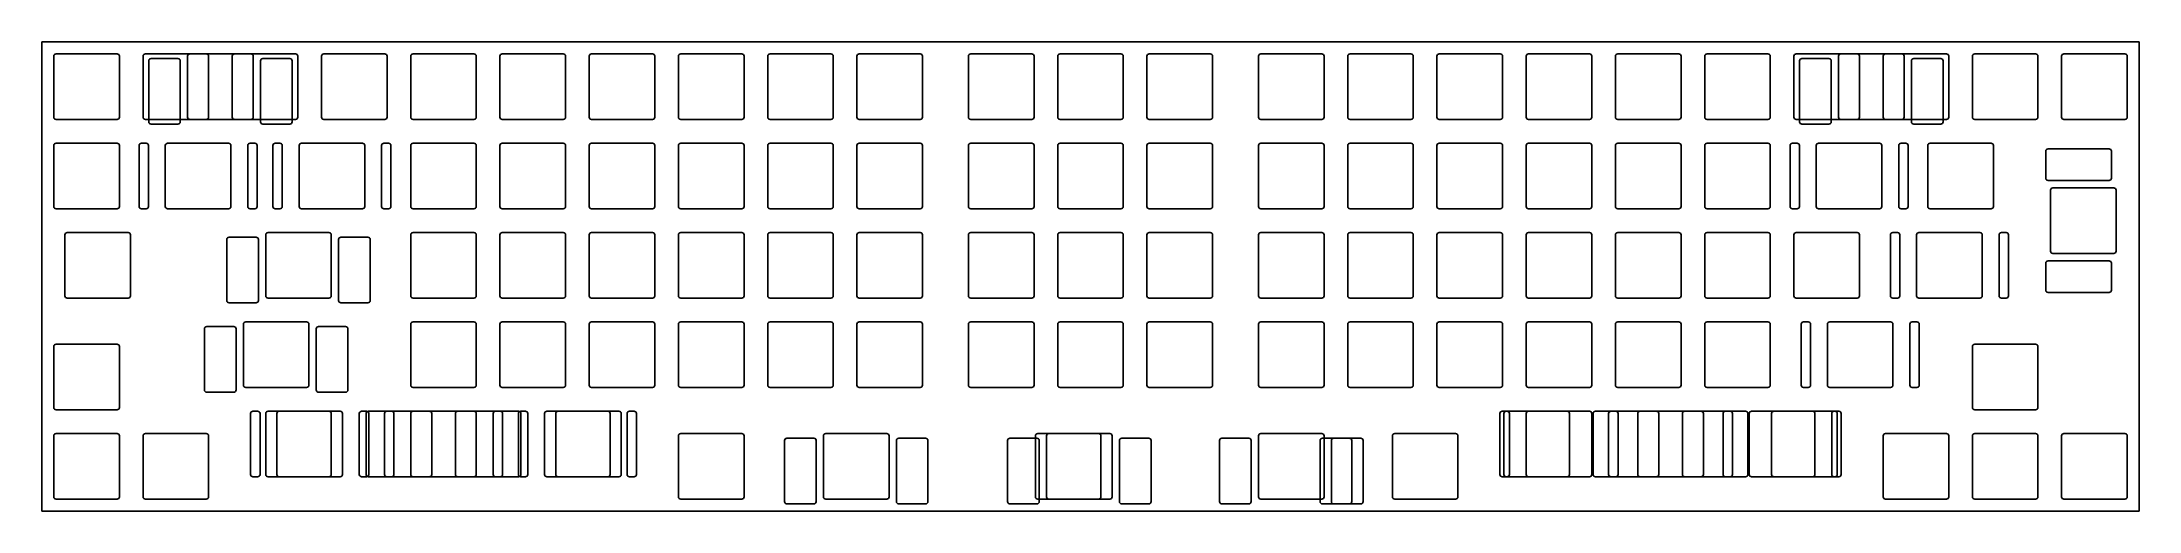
# Model space of a CAD drawing. Header units: millimetres. Extents: x 0 to 448, y -100 to 0.
import ezdxf

# ---------------------------------------------------------------- set-up
doc = ezdxf.new("R2010")
doc.units = ezdxf.units.MM

msp = doc.modelspace()

# ---------------------------------------------------------------- linework, layer by layer
for p, q in [((0, 0), (447.675, 0)), ((0, 0), (0, -100.0125)), ((447.675, 0), (447.675, -100.0125)), ((2.525, -3.025), (2.525, -16.025)), ((3.025, -2.525), (16.025, -2.525)), ((16.525, -3.025), (16.525, -16.025)), ((21.575, -3.025), (21.575, -16.025)), ((22.075, -2.525), (35.075, -2.525)), ((22.787, -4.025), (22.787, -17.025)), ((23.287, -3.525), (29.037, -3.525)), ((29.537, -4.025), (29.537, -17.025)), ((31.1, -3.025), (31.1, -16.025)), ((31.6, -2.525), (44.6, -2.525)), ((35.575, -3.025), (35.575, -16.025)), ((40.625, -3.025), (40.625, -16.025)), ((41.125, -2.525), (54.125, -2.525)), ((45.1, -3.025), (45.1, -16.025)), ((46.663, -4.025), (46.663, -17.025)), ((47.163, -3.525), (52.913, -3.525)), ((53.413, -4.025), (53.413, -17.025)), ((54.625, -3.025), (54.625, -16.025)), ((59.675, -3.025), (59.675, -16.025)), ((60.175, -2.525), (73.175, -2.525)), ((73.675, -3.025), (73.675, -16.025)), ((78.725, -3.025), (78.725, -16.025)), ((79.225, -2.525), (92.225, -2.525)), ((92.725, -3.025), (92.725, -16.025)), ((97.775, -3.025), (97.775, -16.025)), ((98.275, -2.525), (111.275, -2.525)), ((111.775, -3.025), (111.775, -16.025)), ((116.825, -3.025), (116.825, -16.025)), ((117.325, -2.525), (130.325, -2.525)), ((130.825, -3.025), (130.825, -16.025)), ((135.875, -3.025), (135.875, -16.025)), ((136.375, -2.525), (149.375, -2.525)), ((149.875, -3.025), (149.875, -16.025)), ((154.925, -3.025), (154.925, -16.025)), ((155.425, -2.525), (168.425, -2.525)), ((168.925, -3.025), (168.925, -16.025)), ((173.975, -3.025), (173.975, -16.025)), ((174.475, -2.525), (187.475, -2.525)), ((187.975, -3.025), (187.975, -16.025)), ((197.7875, -3.025), (197.7875, -16.025)), ((198.2875, -2.525), (211.2875, -2.525)), ((211.7875, -3.025), (211.7875, -16.025)), ((216.8375, -3.025), (216.8375, -16.025)), ((217.3375, -2.525), (230.3375, -2.525)), ((230.8375, -3.025), (230.8375, -16.025)), ((235.8875, -3.025), (235.8875, -16.025)), ((236.3875, -2.525), (249.3875, -2.525)), ((249.8875, -3.025), (249.8875, -16.025)), ((259.7, -3.025), (259.7, -16.025)), ((260.2, -2.525), (273.2, -2.525)), ((273.7, -3.025), (273.7, -16.025)), ((278.75, -3.025), (278.75, -16.025)), ((279.25, -2.525), (292.25, -2.525)), ((292.75, -3.025), (292.75, -16.025)), ((297.8, -3.025), (297.8, -16.025)), ((298.3, -2.525), (311.3, -2.525)), ((311.8, -3.025), (311.8, -16.025)), ((316.85, -3.025), (316.85, -16.025)), ((317.35, -2.525), (330.35, -2.525)), ((330.85, -3.025), (330.85, -16.025)), ((335.9, -3.025), (335.9, -16.025)), ((336.4, -2.525), (349.4, -2.525)), ((349.9, -3.025), (349.9, -16.025)), ((354.95, -3.025), (354.95, -16.025)), ((355.45, -2.525), (368.45, -2.525)), ((368.95, -3.025), (368.95, -16.025)), ((374, -3.025), (374, -16.025)), ((374.5, -2.525), (387.5, -2.525)), ((375.212, -4.025), (375.212, -17.025)), ((375.712, -3.525), (381.462, -3.525)), ((381.962, -4.025), (381.962, -17.025)), ((383.525, -3.025), (383.525, -16.025)), ((384.025, -2.525), (397.025, -2.525)), ((388, -3.025), (388, -16.025)), ((393.05, -3.025), (393.05, -16.025)), ((393.55, -2.525), (406.55, -2.525)), ((397.525, -3.025), (397.525, -16.025)), ((399.088, -4.025), (399.088, -17.025)), ((399.588, -3.525), (405.338, -3.525)), ((405.838, -4.025), (405.838, -17.025)), ((407.05, -3.025), (407.05, -16.025)), ((412.1, -3.025), (412.1, -16.025)), ((412.6, -2.525), (425.6, -2.525)), ((426.1, -3.025), (426.1, -16.025)), ((431.15, -3.025), (431.15, -16.025)), ((431.65, -2.525), (444.65, -2.525)), ((445.15, -3.025), (445.15, -16.025)), ((3.025, -16.525), (16.025, -16.525)), ((22.075, -16.525), (35.075, -16.525)), ((23.287, -17.525), (29.037, -17.525)), ((31.6, -16.525), (44.6, -16.525)), ((41.125, -16.525), (54.125, -16.525)), ((47.163, -17.525), (52.913, -17.525)), ((60.175, -16.525), (73.175, -16.525)), ((79.225, -16.525), (92.225, -16.525)), ((98.275, -16.525), (111.275, -16.525)), ((117.325, -16.525), (130.325, -16.525)), ((136.375, -16.525), (149.375, -16.525)), ((155.425, -16.525), (168.425, -16.525)), ((174.475, -16.525), (187.475, -16.525)), ((198.2875, -16.525), (211.2875, -16.525)), ((217.3375, -16.525), (230.3375, -16.525)), ((236.3875, -16.525), (249.3875, -16.525)), ((260.2, -16.525), (273.2, -16.525)), ((279.25, -16.525), (292.25, -16.525)), ((298.3, -16.525), (311.3, -16.525)), ((317.35, -16.525), (330.35, -16.525)), ((336.4, -16.525), (349.4, -16.525)), ((355.45, -16.525), (368.45, -16.525)), ((374.5, -16.525), (387.5, -16.525)), ((375.712, -17.525), (381.462, -17.525)), ((384.025, -16.525), (397.025, -16.525)), ((393.55, -16.525), (406.55, -16.525)), ((399.588, -17.525), (405.338, -17.525)), ((412.6, -16.525), (425.6, -16.525)), ((431.65, -16.525), (444.65, -16.525)), ((2.525, -22.075), (2.525, -35.075)), ((3.025, -21.575), (16.025, -21.575)), ((16.525, -22.075), (16.525, -35.075)), ((20.7375, -22.075), (20.7375, -35.075)), ((21.2375, -21.575), (22.2375, -21.575)), ((22.7375, -22.075), (22.7375, -35.075)), ((26.3375, -22.075), (26.3375, -35.075)), ((26.8375, -21.575), (39.8375, -21.575)), ((40.3375, -22.075), (40.3375, -35.075)), ((43.9375, -22.075), (43.9375, -35.075)), ((44.4375, -21.575), (45.4375, -21.575)), ((45.9375, -22.075), (45.9375, -35.075)), ((49.3125, -22.075), (49.3125, -35.075)), ((49.8125, -21.575), (50.8125, -21.575)), ((51.3125, -22.075), (51.3125, -35.075)), ((54.9125, -22.075), (54.9125, -35.075)), ((55.4125, -21.575), (68.4125, -21.575)), ((68.9125, -22.075), (68.9125, -35.075)), ((72.5125, -22.075), (72.5125, -35.075)), ((73.0125, -21.575), (74.0125, -21.575)), ((74.5125, -22.075), (74.5125, -35.075)), ((78.725, -22.075), (78.725, -35.075)), ((79.225, -21.575), (92.225, -21.575)), ((92.725, -22.075), (92.725, -35.075)), ((97.775, -22.075), (97.775, -35.075)), ((98.275, -21.575), (111.275, -21.575)), ((111.775, -22.075), (111.775, -35.075)), ((116.825, -22.075), (116.825, -35.075)), ((117.325, -21.575), (130.325, -21.575)), ((130.825, -22.075), (130.825, -35.075)), ((135.875, -22.075), (135.875, -35.075)), ((136.375, -21.575), (149.375, -21.575)), ((149.875, -22.075), (149.875, -35.075)), ((154.925, -22.075), (154.925, -35.075)), ((155.425, -21.575), (168.425, -21.575)), ((168.925, -22.075), (168.925, -35.075)), ((173.975, -22.075), (173.975, -35.075)), ((174.475, -21.575), (187.475, -21.575)), ((187.975, -22.075), (187.975, -35.075)), ((197.7875, -22.075), (197.7875, -35.075)), ((198.2875, -21.575), (211.2875, -21.575)), ((211.7875, -22.075), (211.7875, -35.075)), ((216.8375, -22.075), (216.8375, -35.075)), ((217.3375, -21.575), (230.3375, -21.575)), ((230.8375, -22.075), (230.8375, -35.075)), ((235.8875, -22.075), (235.8875, -35.075)), ((236.3875, -21.575), (249.3875, -21.575)), ((249.8875, -22.075), (249.8875, -35.075)), ((259.7, -22.075), (259.7, -35.075)), ((260.2, -21.575), (273.2, -21.575)), ((273.7, -22.075), (273.7, -35.075)), ((278.75, -22.075), (278.75, -35.075)), ((279.25, -21.575), (292.25, -21.575)), ((292.75, -22.075), (292.75, -35.075)), ((297.8, -22.075), (297.8, -35.075)), ((298.3, -21.575), (311.3, -21.575)), ((311.8, -22.075), (311.8, -35.075)), ((316.85, -22.075), (316.85, -35.075)), ((317.35, -21.575), (330.35, -21.575)), ((330.85, -22.075), (330.85, -35.075)), ((335.9, -22.075), (335.9, -35.075)), ((336.4, -21.575), (349.4, -21.575)), ((349.9, -22.075), (349.9, -35.075)), ((354.95, -22.075), (354.95, -35.075)), ((355.45, -21.575), (368.45, -21.575)), ((368.95, -22.075), (368.95, -35.075)), ((373.1625, -22.075), (373.1625, -35.075)), ((373.6625, -21.575), (374.6625, -21.575)), ((375.1625, -22.075), (375.1625, -35.075)), ((378.7625, -22.075), (378.7625, -35.075)), ((379.2625, -21.575), (392.2625, -21.575)), ((392.7625, -22.075), (392.7625, -35.075)), ((396.3625, -22.075), (396.3625, -35.075)), ((396.8625, -21.575), (397.8625, -21.575)), ((398.3625, -22.075), (398.3625, -35.075)), ((402.575, -22.075), (402.575, -35.075)), ((403.075, -21.575), (416.075, -21.575)), ((416.575, -22.075), (416.575, -35.075)), ((427.76875, -23.287), (427.76875, -29.037)), ((441.26875, -22.787), (428.26875, -22.787)), ((441.76875, -23.287), (441.76875, -29.037)), ((441.26875, -29.537), (428.26875, -29.537)), ((442.26875, -31.1), (429.26875, -31.1)), ((3.025, -35.575), (16.025, -35.575)), ((21.2375, -35.575), (22.2375, -35.575)), ((26.8375, -35.575), (39.8375, -35.575)), ((44.4375, -35.575), (45.4375, -35.575)), ((49.8125, -35.575), (50.8125, -35.575)), ((55.4125, -35.575), (68.4125, -35.575)), ((73.0125, -35.575), (74.0125, -35.575)), ((79.225, -35.575), (92.225, -35.575)), ((98.275, -35.575), (111.275, -35.575)), ((117.325, -35.575), (130.325, -35.575)), ((136.375, -35.575), (149.375, -35.575)), ((155.425, -35.575), (168.425, -35.575)), ((174.475, -35.575), (187.475, -35.575)), ((198.2875, -35.575), (211.2875, -35.575)), ((217.3375, -35.575), (230.3375, -35.575)), ((236.3875, -35.575), (249.3875, -35.575)), ((260.2, -35.575), (273.2, -35.575)), ((279.25, -35.575), (292.25, -35.575)), ((298.3, -35.575), (311.3, -35.575)), ((317.35, -35.575), (330.35, -35.575)), ((336.4, -35.575), (349.4, -35.575)), ((355.45, -35.575), (368.45, -35.575)), ((373.6625, -35.575), (374.6625, -35.575)), ((379.2625, -35.575), (392.2625, -35.575)), ((396.8625, -35.575), (397.8625, -35.575)), ((403.075, -35.575), (416.075, -35.575)), ((428.76875, -31.6), (428.76875, -44.6)), ((442.76875, -31.6), (442.76875, -44.6)), ((4.90625, -41.125), (4.90625, -54.125)), ((5.40625, -40.625), (18.40625, -40.625)), ((18.90625, -41.125), (18.90625, -54.125)), ((39.45575, -42.125), (39.45575, -55.125)), ((39.95575, -41.625), (45.70575, -41.625)), ((46.20575, -42.125), (46.20575, -55.125)), ((47.76875, -41.125), (47.76875, -54.125)), ((48.26875, -40.625), (61.26875, -40.625)), ((61.76875, -41.125), (61.76875, -54.125)), ((63.33175, -42.125), (63.33175, -55.125)), ((63.83175, -41.625), (69.58175, -41.625)), ((70.08175, -42.125), (70.08175, -55.125)), ((78.725, -41.125), (78.725, -54.125)), ((79.225, -40.625), (92.225, -40.625)), ((92.725, -41.125), (92.725, -54.125)), ((97.775, -41.125), (97.775, -54.125)), ((98.275, -40.625), (111.275, -40.625)), ((111.775, -41.125), (111.775, -54.125)), ((116.825, -41.125), (116.825, -54.125)), ((117.325, -40.625), (130.325, -40.625)), ((130.825, -41.125), (130.825, -54.125)), ((135.875, -41.125), (135.875, -54.125)), ((136.375, -40.625), (149.375, -40.625)), ((149.875, -41.125), (149.875, -54.125)), ((154.925, -41.125), (154.925, -54.125)), ((155.425, -40.625), (168.425, -40.625)), ((168.925, -41.125), (168.925, -54.125)), ((173.975, -41.125), (173.975, -54.125)), ((174.475, -40.625), (187.475, -40.625)), ((187.975, -41.125), (187.975, -54.125)), ((197.7875, -41.125), (197.7875, -54.125)), ((198.2875, -40.625), (211.2875, -40.625)), ((211.7875, -41.125), (211.7875, -54.125)), ((216.8375, -41.125), (216.8375, -54.125)), ((217.3375, -40.625), (230.3375, -40.625)), ((230.8375, -41.125), (230.8375, -54.125)), ((235.8875, -41.125), (235.8875, -54.125)), ((236.3875, -40.625), (249.3875, -40.625)), ((249.8875, -41.125), (249.8875, -54.125)), ((259.7, -41.125), (259.7, -54.125)), ((260.2, -40.625), (273.2, -40.625)), ((273.7, -41.125), (273.7, -54.125)), ((278.75, -41.125), (278.75, -54.125)), ((279.25, -40.625), (292.25, -40.625)), ((292.75, -41.125), (292.75, -54.125)), ((297.8, -41.125), (297.8, -54.125)), ((298.3, -40.625), (311.3, -40.625)), ((311.8, -41.125), (311.8, -54.125)), ((316.85, -41.125), (316.85, -54.125)), ((317.35, -40.625), (330.35, -40.625)), ((330.85, -41.125), (330.85, -54.125)), ((335.9, -41.125), (335.9, -54.125)), ((336.4, -40.625), (349.4, -40.625)), ((349.9, -41.125), (349.9, -54.125)), ((354.95, -41.125), (354.95, -54.125)), ((355.45, -40.625), (368.45, -40.625)), ((368.95, -41.125), (368.95, -54.125)), ((374, -41.125), (374, -54.125)), ((374.5, -40.625), (387.5, -40.625)), ((388, -41.125), (388, -54.125)), ((394.59375, -41.125), (394.59375, -54.125)), ((395.09375, -40.625), (396.09375, -40.625)), ((396.59375, -41.125), (396.59375, -54.125)), ((400.19375, -41.125), (400.19375, -54.125)), ((400.69375, -40.625), (413.69375, -40.625)), ((414.19375, -41.125), (414.19375, -54.125)), ((417.79375, -41.125), (417.79375, -54.125)), ((418.29375, -40.625), (419.29375, -40.625)), ((419.79375, -41.125), (419.79375, -54.125)), ((427.76875, -47.163), (427.76875, -52.913)), ((441.26875, -46.663), (428.26875, -46.663)), ((442.26875, -45.1), (429.26875, -45.1)), ((441.76875, -47.163), (441.76875, -52.913)), ((441.26875, -53.413), (428.26875, -53.413)), ((5.40625, -54.625), (18.40625, -54.625)), ((39.95575, -55.625), (45.70575, -55.625)), ((48.26875, -54.625), (61.26875, -54.625)), ((63.83175, -55.625), (69.58175, -55.625)), ((79.225, -54.625), (92.225, -54.625)), ((98.275, -54.625), (111.275, -54.625)), ((117.325, -54.625), (130.325, -54.625)), ((136.375, -54.625), (149.375, -54.625)), ((155.425, -54.625), (168.425, -54.625)), ((174.475, -54.625), (187.475, -54.625)), ((198.2875, -54.625), (211.2875, -54.625)), ((217.3375, -54.625), (230.3375, -54.625)), ((236.3875, -54.625), (249.3875, -54.625)), ((260.2, -54.625), (273.2, -54.625)), ((279.25, -54.625), (292.25, -54.625)), ((298.3, -54.625), (311.3, -54.625)), ((317.35, -54.625), (330.35, -54.625)), ((336.4, -54.625), (349.4, -54.625)), ((355.45, -54.625), (368.45, -54.625)), ((374.5, -54.625), (387.5, -54.625)), ((395.09375, -54.625), (396.09375, -54.625)), ((400.69375, -54.625), (413.69375, -54.625)), ((418.29375, -54.625), (419.29375, -54.625)), ((34.69325, -61.175), (34.69325, -74.175)), ((35.19325, -60.675), (40.94325, -60.675)), ((41.44325, -61.175), (41.44325, -74.175)), ((43.00625, -60.175), (43.00625, -73.175)), ((43.50625, -59.675), (56.50625, -59.675)), ((57.00625, -60.175), (57.00625, -73.175)), ((58.56925, -61.175), (58.56925, -74.175)), ((59.06925, -60.675), (64.81925, -60.675)), ((65.31925, -61.175), (65.31925, -74.175)), ((78.725, -60.175), (78.725, -73.175)), ((79.225, -59.675), (92.225, -59.675)), ((92.725, -60.175), (92.725, -73.175)), ((97.775, -60.175), (97.775, -73.175)), ((98.275, -59.675), (111.275, -59.675)), ((111.775, -60.175), (111.775, -73.175)), ((116.825, -60.175), (116.825, -73.175)), ((117.325, -59.675), (130.325, -59.675)), ((130.825, -60.175), (130.825, -73.175)), ((135.875, -60.175), (135.875, -73.175)), ((136.375, -59.675), (149.375, -59.675)), ((149.875, -60.175), (149.875, -73.175)), ((154.925, -60.175), (154.925, -73.175)), ((155.425, -59.675), (168.425, -59.675)), ((168.925, -60.175), (168.925, -73.175)), ((173.975, -60.175), (173.975, -73.175)), ((174.475, -59.675), (187.475, -59.675)), ((187.975, -60.175), (187.975, -73.175)), ((197.7875, -60.175), (197.7875, -73.175)), ((198.2875, -59.675), (211.2875, -59.675)), ((211.7875, -60.175), (211.7875, -73.175)), ((216.8375, -60.175), (216.8375, -73.175)), ((217.3375, -59.675), (230.3375, -59.675)), ((230.8375, -60.175), (230.8375, -73.175)), ((235.8875, -60.175), (235.8875, -73.175)), ((236.3875, -59.675), (249.3875, -59.675)), ((249.8875, -60.175), (249.8875, -73.175)), ((259.7, -60.175), (259.7, -73.175)), ((260.2, -59.675), (273.2, -59.675)), ((273.7, -60.175), (273.7, -73.175)), ((278.75, -60.175), (278.75, -73.175)), ((279.25, -59.675), (292.25, -59.675)), ((292.75, -60.175), (292.75, -73.175)), ((297.8, -60.175), (297.8, -73.175)), ((298.3, -59.675), (311.3, -59.675)), ((311.8, -60.175), (311.8, -73.175)), ((316.85, -60.175), (316.85, -73.175)), ((317.35, -59.675), (330.35, -59.675)), ((330.85, -60.175), (330.85, -73.175)), ((335.9, -60.175), (335.9, -73.175)), ((336.4, -59.675), (349.4, -59.675)), ((349.9, -60.175), (349.9, -73.175)), ((354.95, -60.175), (354.95, -73.175)), ((355.45, -59.675), (368.45, -59.675)), ((368.95, -60.175), (368.95, -73.175)), ((375.54375, -60.175), (375.54375, -73.175)), ((376.04375, -59.675), (377.04375, -59.675)), ((377.54375, -60.175), (377.54375, -73.175)), ((381.14375, -60.175), (381.14375, -73.175)), ((381.64375, -59.675), (394.64375, -59.675)), ((395.14375, -60.175), (395.14375, -73.175)), ((398.74375, -60.175), (398.74375, -73.175)), ((399.24375, -59.675), (400.24375, -59.675)), ((400.74375, -60.175), (400.74375, -73.175)), ((2.525, -64.9375), (2.525, -77.9375)), ((3.025, -64.4375), (16.025, -64.4375)), ((16.525, -64.9375), (16.525, -77.9375)), ((412.1, -64.9375), (412.1, -77.9375)), ((412.6, -64.4375), (425.6, -64.4375)), ((426.1, -64.9375), (426.1, -77.9375)), ((35.19325, -74.675), (40.94325, -74.675)), ((43.50625, -73.675), (56.50625, -73.675)), ((59.06925, -74.675), (64.81925, -74.675)), ((79.225, -73.675), (92.225, -73.675)), ((98.275, -73.675), (111.275, -73.675)), ((117.325, -73.675), (130.325, -73.675)), ((136.375, -73.675), (149.375, -73.675)), ((155.425, -73.675), (168.425, -73.675)), ((174.475, -73.675), (187.475, -73.675)), ((198.2875, -73.675), (211.2875, -73.675)), ((217.3375, -73.675), (230.3375, -73.675)), ((236.3875, -73.675), (249.3875, -73.675)), ((260.2, -73.675), (273.2, -73.675)), ((279.25, -73.675), (292.25, -73.675)), ((298.3, -73.675), (311.3, -73.675)), ((317.35, -73.675), (330.35, -73.675)), ((336.4, -73.675), (349.4, -73.675)), ((355.45, -73.675), (368.45, -73.675)), ((376.04375, -73.675), (377.04375, -73.675)), ((381.64375, -73.675), (394.64375, -73.675)), ((399.24375, -73.675), (400.24375, -73.675)), ((3.025, -78.4375), (16.025, -78.4375)), ((44.55, -79.225), (44.55, -92.225)), ((45.05, -78.725), (46.05, -78.725)), ((46.55, -79.225), (46.55, -92.225)), ((47.76875, -79.225), (47.76875, -92.225)), ((48.26875, -78.725), (61.26875, -78.725)), ((50.15, -79.225), (50.15, -92.225)), ((50.65, -78.725), (63.65, -78.725)), ((61.76875, -79.225), (61.76875, -92.225)), ((64.15, -79.225), (64.15, -92.225)), ((67.75, -79.225), (67.75, -92.225)), ((68.25, -78.725), (69.25, -78.725)), ((69.2, -79.225), (69.2, -92.225)), ((69.7, -78.725), (82.7, -78.725)), ((69.75, -79.225), (69.75, -92.225)), ((73.125, -79.225), (73.125, -92.225)), ((73.625, -78.725), (74.625, -78.725)), ((75.125, -79.225), (75.125, -92.225)), ((78.725, -79.225), (78.725, -92.225)), ((79.225, -78.725), (92.225, -78.725)), ((83.2, -79.225), (83.2, -92.225)), ((88.25, -79.225), (88.25, -92.225)), ((88.75, -78.725), (101.75, -78.725)), ((92.725, -79.225), (92.725, -92.225)), ((96.325, -79.225), (96.325, -92.225)), ((96.825, -78.725), (97.825, -78.725)), ((98.325, -79.225), (98.325, -92.225)), ((101.7, -79.225), (101.7, -92.225)), ((102.2, -78.725), (103.2, -78.725)), ((102.25, -79.225), (102.25, -92.225)), ((103.7, -79.225), (103.7, -92.225)), ((107.3, -79.225), (107.3, -92.225)), ((107.8, -78.725), (120.8, -78.725)), ((109.68125, -79.225), (109.68125, -92.225)), ((110.18125, -78.725), (123.18125, -78.725)), ((121.3, -79.225), (121.3, -92.225)), ((123.68125, -79.225), (123.68125, -92.225)), ((124.9, -79.225), (124.9, -92.225)), ((125.4, -78.725), (126.4, -78.725)), ((126.9, -79.225), (126.9, -92.225)), ((311.25, -79.225), (311.25, -92.225)), ((311.75, -78.725), (312.75, -78.725)), ((312.0875, -79.225), (312.0875, -92.225)), ((312.5875, -78.725), (325.5875, -78.725)), ((313.25, -79.225), (313.25, -92.225)), ((316.85, -79.225), (316.85, -92.225)), ((317.35, -78.725), (330.35, -78.725)), ((326.0875, -79.225), (326.0875, -92.225)), ((330.85, -79.225), (330.85, -92.225)), ((331.1375, -79.225), (331.1375, -92.225)), ((331.6375, -78.725), (344.6375, -78.725)), ((334.45, -79.225), (334.45, -92.225)), ((334.95, -78.725), (335.95, -78.725)), ((336.45, -79.225), (336.45, -92.225)), ((340.6625, -79.225), (340.6625, -92.225)), ((341.1625, -78.725), (354.1625, -78.725)), ((345.1375, -79.225), (345.1375, -92.225)), ((350.1875, -79.225), (350.1875, -92.225)), ((350.6875, -78.725), (363.6875, -78.725)), ((354.6625, -79.225), (354.6625, -92.225)), ((358.875, -79.225), (358.875, -92.225)), ((359.375, -78.725), (360.375, -78.725)), ((360.875, -79.225), (360.875, -92.225)), ((364.1875, -79.225), (364.1875, -92.225)), ((364.475, -79.225), (364.475, -92.225)), ((364.975, -78.725), (377.975, -78.725)), ((369.2375, -79.225), (369.2375, -92.225)), ((369.7375, -78.725), (382.7375, -78.725)), ((378.475, -79.225), (378.475, -92.225)), ((382.075, -79.225), (382.075, -92.225)), ((382.575, -78.725), (383.575, -78.725)), ((383.2375, -79.225), (383.2375, -92.225)), ((384.075, -79.225), (384.075, -92.225)), ((412.6, -78.4375), (425.6, -78.4375)), ((2.525, -83.9875), (2.525, -96.9875)), ((3.025, -83.4875), (16.025, -83.4875)), ((16.525, -83.9875), (16.525, -96.9875)), ((21.575, -83.9875), (21.575, -96.9875)), ((22.075, -83.4875), (35.075, -83.4875)), ((35.575, -83.9875), (35.575, -96.9875)), ((135.875, -83.9875), (135.875, -96.9875)), ((136.375, -83.4875), (149.375, -83.4875)), ((149.875, -83.9875), (149.875, -96.9875)), ((158.51825, -84.9875), (158.51825, -97.9875)), ((158.55, -84.9875), (158.55, -97.9875)), ((159.01825, -84.4875), (164.76825, -84.4875)), ((159.05, -84.4875), (164.8, -84.4875)), ((165.26825, -84.9875), (165.26825, -97.9875)), ((165.3, -84.9875), (165.3, -97.9875)), ((166.83125, -83.9875), (166.83125, -96.9875)), ((167.33125, -83.4875), (180.33125, -83.4875)), ((180.83125, -83.9875), (180.83125, -96.9875)), ((182.39425, -84.9875), (182.39425, -97.9875)), ((182.89425, -84.4875), (188.64425, -84.4875)), ((189.14425, -84.9875), (189.14425, -97.9875)), ((206.14325, -84.9875), (206.14325, -97.9875)), ((206.64325, -84.4875), (212.39325, -84.4875)), ((212.075, -83.9875), (212.075, -96.9875)), ((212.575, -83.4875), (225.575, -83.4875)), ((212.89325, -84.9875), (212.89325, -97.9875)), ((214.45625, -83.9875), (214.45625, -96.9875)), ((214.95625, -83.4875), (227.95625, -83.4875)), ((226.075, -83.9875), (226.075, -96.9875)), ((228.45625, -83.9875), (228.45625, -96.9875)), ((230.01925, -84.9875), (230.01925, -97.9875)), ((230.51925, -84.4875), (236.26925, -84.4875)), ((236.76925, -84.9875), (236.76925, -97.9875)), ((251.387, -84.9875), (251.387, -97.9875)), ((251.887, -84.4875), (257.637, -84.4875)), ((258.137, -84.9875), (258.137, -97.9875)), ((259.7, -83.9875), (259.7, -96.9875)), ((260.2, -83.4875), (273.2, -83.4875)), ((272.85, -84.9875), (272.85, -97.9875)), ((273.35, -84.4875), (279.1, -84.4875)), ((273.7, -83.9875), (273.7, -96.9875)), ((275.263, -84.9875), (275.263, -97.9875)), ((275.763, -84.4875), (281.513, -84.4875)), ((279.6, -84.9875), (279.6, -97.9875)), ((282.013, -84.9875), (282.013, -97.9875)), ((288.275, -83.9875), (288.275, -96.9875)), ((288.775, -83.4875), (301.775, -83.4875)), ((302.275, -83.9875), (302.275, -96.9875)), ((393.05, -83.9875), (393.05, -96.9875)), ((393.55, -83.4875), (406.55, -83.4875)), ((407.05, -83.9875), (407.05, -96.9875)), ((412.1, -83.9875), (412.1, -96.9875)), ((412.6, -83.4875), (425.6, -83.4875)), ((426.1, -83.9875), (426.1, -96.9875)), ((431.15, -83.9875), (431.15, -96.9875)), ((431.65, -83.4875), (444.65, -83.4875)), ((445.15, -83.9875), (445.15, -96.9875)), ((45.05, -92.725), (46.05, -92.725)), ((48.26875, -92.725), (61.26875, -92.725)), ((50.65, -92.725), (63.65, -92.725)), ((68.25, -92.725), (69.25, -92.725)), ((69.7, -92.725), (82.7, -92.725)), ((73.625, -92.725), (74.625, -92.725)), ((79.225, -92.725), (92.225, -92.725)), ((88.75, -92.725), (101.75, -92.725)), ((96.825, -92.725), (97.825, -92.725)), ((102.2, -92.725), (103.2, -92.725)), ((107.8, -92.725), (120.8, -92.725)), ((110.18125, -92.725), (123.18125, -92.725)), ((125.4, -92.725), (126.4, -92.725)), ((311.75, -92.725), (312.75, -92.725)), ((312.5875, -92.725), (325.5875, -92.725)), ((317.35, -92.725), (330.35, -92.725)), ((331.6375, -92.725), (344.6375, -92.725)), ((334.95, -92.725), (335.95, -92.725)), ((341.1625, -92.725), (354.1625, -92.725)), ((350.6875, -92.725), (363.6875, -92.725)), ((359.375, -92.725), (360.375, -92.725)), ((364.975, -92.725), (377.975, -92.725)), ((369.7375, -92.725), (382.7375, -92.725)), ((382.575, -92.725), (383.575, -92.725)), ((3.025, -97.4875), (16.025, -97.4875)), ((22.075, -97.4875), (35.075, -97.4875)), ((136.375, -97.4875), (149.375, -97.4875)), ((159.01825, -98.4875), (164.76825, -98.4875)), ((159.05, -98.4875), (164.8, -98.4875)), ((167.33125, -97.4875), (180.33125, -97.4875)), ((182.89425, -98.4875), (188.64425, -98.4875)), ((206.64325, -98.4875), (212.39325, -98.4875)), ((212.575, -97.4875), (225.575, -97.4875)), ((214.95625, -97.4875), (227.95625, -97.4875)), ((230.51925, -98.4875), (236.26925, -98.4875)), ((251.887, -98.4875), (257.637, -98.4875)), ((260.2, -97.4875), (273.2, -97.4875)), ((273.35, -98.4875), (279.1, -98.4875)), ((275.763, -98.4875), (281.513, -98.4875)), ((288.775, -97.4875), (301.775, -97.4875)), ((393.55, -97.4875), (406.55, -97.4875)), ((412.6, -97.4875), (425.6, -97.4875)), ((431.65, -97.4875), (444.65, -97.4875)), ((0, -100.0125), (447.675, -100.0125))]:
    msp.add_line(p, q)
for centre, start, end in [((3.025, -3.025), 90, 180), ((16.025, -3.025), 0, 90), ((22.075, -3.025), 90, 180), ((23.287, -4.025), 90, 180), ((29.037, -4.025), 0, 90), ((31.6, -3.025), 90, 180), ((35.075, -3.025), 0, 90), ((41.125, -3.025), 90, 180), ((44.6, -3.025), 0, 90), ((47.163, -4.025), 90, 180), ((52.913, -4.025), 0, 90), ((54.125, -3.025), 0, 90), ((60.175, -3.025), 90, 180), ((73.175, -3.025), 0, 90), ((79.225, -3.025), 90, 180), ((92.225, -3.025), 0, 90), ((98.275, -3.025), 90, 180), ((111.275, -3.025), 0, 90), ((117.325, -3.025), 90, 180), ((130.325, -3.025), 0, 90), ((136.375, -3.025), 90, 180), ((149.375, -3.025), 0, 90), ((155.425, -3.025), 90, 180), ((168.425, -3.025), 0, 90), ((174.475, -3.025), 90, 180), ((187.475, -3.025), 0, 90), ((198.2875, -3.025), 90, 180), ((211.2875, -3.025), 0, 90), ((217.3375, -3.025), 90, 180), ((230.3375, -3.025), 0, 90), ((236.3875, -3.025), 90, 180), ((249.3875, -3.025), 0, 90), ((260.2, -3.025), 90, 180), ((273.2, -3.025), 0, 90), ((279.25, -3.025), 90, 180), ((292.25, -3.025), 0, 90), ((298.3, -3.025), 90, 180), ((311.3, -3.025), 0, 90), ((317.35, -3.025), 90, 180), ((330.35, -3.025), 0, 90), ((336.4, -3.025), 90, 180), ((349.4, -3.025), 0, 90), ((355.45, -3.025), 90, 180), ((368.45, -3.025), 0, 90), ((374.5, -3.025), 90, 180), ((375.712, -4.025), 90, 180), ((381.462, -4.025), 0, 90), ((384.025, -3.025), 90, 180), ((387.5, -3.025), 0, 90), ((393.55, -3.025), 90, 180), ((397.025, -3.025), 0, 90), ((399.588, -4.025), 90, 180), ((405.338, -4.025), 0, 90), ((406.55, -3.025), 0, 90), ((412.6, -3.025), 90, 180), ((425.6, -3.025), 0, 90), ((431.65, -3.025), 90, 180), ((444.65, -3.025), 0, 90), ((3.025, -16.025), 180, 270), ((16.025, -16.025), 270, 360), ((22.075, -16.025), 180, 270), ((23.287, -17.025), 180, 270), ((29.037, -17.025), 270, 360), ((31.6, -16.025), 180, 270), ((35.075, -16.025), 270, 360), ((41.125, -16.025), 180, 270), ((44.6, -16.025), 270, 360), ((47.163, -17.025), 180, 270), ((52.913, -17.025), 270, 360), ((54.125, -16.025), 270, 360), ((60.175, -16.025), 180, 270), ((73.175, -16.025), 270, 360), ((79.225, -16.025), 180, 270), ((92.225, -16.025), 270, 360), ((98.275, -16.025), 180, 270), ((111.275, -16.025), 270, 360), ((117.325, -16.025), 180, 270), ((130.325, -16.025), 270, 360), ((136.375, -16.025), 180, 270), ((149.375, -16.025), 270, 360), ((155.425, -16.025), 180, 270), ((168.425, -16.025), 270, 360), ((174.475, -16.025), 180, 270), ((187.475, -16.025), 270, 360), ((198.2875, -16.025), 180, 270), ((211.2875, -16.025), 270, 360), ((217.3375, -16.025), 180, 270), ((230.3375, -16.025), 270, 360), ((236.3875, -16.025), 180, 270), ((249.3875, -16.025), 270, 360), ((260.2, -16.025), 180, 270), ((273.2, -16.025), 270, 360), ((279.25, -16.025), 180, 270), ((292.25, -16.025), 270, 360), ((298.3, -16.025), 180, 270), ((311.3, -16.025), 270, 360), ((317.35, -16.025), 180, 270), ((330.35, -16.025), 270, 360), ((336.4, -16.025), 180, 270), ((349.4, -16.025), 270, 360), ((355.45, -16.025), 180, 270), ((368.45, -16.025), 270, 360), ((374.5, -16.025), 180, 270), ((375.712, -17.025), 180, 270), ((381.462, -17.025), 270, 360), ((384.025, -16.025), 180, 270), ((387.5, -16.025), 270, 360), ((393.55, -16.025), 180, 270), ((397.025, -16.025), 270, 360), ((399.588, -17.025), 180, 270), ((405.338, -17.025), 270, 360), ((406.55, -16.025), 270, 360), ((412.6, -16.025), 180, 270), ((425.6, -16.025), 270, 360), ((431.65, -16.025), 180, 270), ((444.65, -16.025), 270, 360), ((3.025, -22.075), 90, 180), ((16.025, -22.075), 0, 90), ((21.2375, -22.075), 90, 180), ((22.2375, -22.075), 0, 90), ((26.8375, -22.075), 90, 180), ((39.8375, -22.075), 0, 90), ((44.4375, -22.075), 90, 180), ((45.4375, -22.075), 0, 90), ((49.8125, -22.075), 90, 180), ((50.8125, -22.075), 0, 90), ((55.4125, -22.075), 90, 180), ((68.4125, -22.075), 0, 90), ((73.0125, -22.075), 90, 180), ((74.0125, -22.075), 0, 90), ((79.225, -22.075), 90, 180), ((92.225, -22.075), 0, 90), ((98.275, -22.075), 90, 180), ((111.275, -22.075), 0, 90), ((117.325, -22.075), 90, 180), ((130.325, -22.075), 0, 90), ((136.375, -22.075), 90, 180), ((149.375, -22.075), 0, 90), ((155.425, -22.075), 90, 180), ((168.425, -22.075), 0, 90), ((174.475, -22.075), 90, 180), ((187.475, -22.075), 0, 90), ((198.2875, -22.075), 90, 180), ((211.2875, -22.075), 0, 90), ((217.3375, -22.075), 90, 180), ((230.3375, -22.075), 0, 90), ((236.3875, -22.075), 90, 180), ((249.3875, -22.075), 0, 90), ((260.2, -22.075), 90, 180), ((273.2, -22.075), 0, 90), ((279.25, -22.075), 90, 180), ((292.25, -22.075), 0, 90), ((298.3, -22.075), 90, 180), ((311.3, -22.075), 0, 90), ((317.35, -22.075), 90, 180), ((330.35, -22.075), 0, 90), ((336.4, -22.075), 90, 180), ((349.4, -22.075), 0, 90), ((355.45, -22.075), 90, 180), ((368.45, -22.075), 0, 90), ((373.6625, -22.075), 90, 180), ((374.6625, -22.075), 0, 90), ((379.2625, -22.075), 90, 180), ((392.2625, -22.075), 0, 90), ((396.8625, -22.075), 90, 180), ((397.8625, -22.075), 0, 90), ((403.075, -22.075), 90, 180), ((416.075, -22.075), 0, 90), ((428.26875, -23.287), 90, 180), ((441.26875, -23.287), 0, 90), ((428.26875, -29.037), 180, 270), ((429.26875, -31.6), 90, 180), ((441.26875, -29.037), -90, 0), ((442.26875, -31.6), 0, 90), ((3.025, -35.075), 180, 270), ((16.025, -35.075), 270, 360), ((21.2375, -35.075), 180, 270), ((22.2375, -35.075), 270, 360), ((26.8375, -35.075), 180, 270), ((39.8375, -35.075), 270, 360), ((44.4375, -35.075), 180, 270), ((45.4375, -35.075), 270, 360), ((49.8125, -35.075), 180, 270), ((50.8125, -35.075), 270, 360), ((55.4125, -35.075), 180, 270), ((68.4125, -35.075), 270, 360), ((73.0125, -35.075), 180, 270), ((74.0125, -35.075), 270, 360), ((79.225, -35.075), 180, 270), ((92.225, -35.075), 270, 360), ((98.275, -35.075), 180, 270), ((111.275, -35.075), 270, 360), ((117.325, -35.075), 180, 270), ((130.325, -35.075), 270, 360), ((136.375, -35.075), 180, 270), ((149.375, -35.075), 270, 360), ((155.425, -35.075), 180, 270), ((168.425, -35.075), 270, 360), ((174.475, -35.075), 180, 270), ((187.475, -35.075), 270, 360), ((198.2875, -35.075), 180, 270), ((211.2875, -35.075), 270, 360), ((217.3375, -35.075), 180, 270), ((230.3375, -35.075), 270, 360), ((236.3875, -35.075), 180, 270), ((249.3875, -35.075), 270, 360), ((260.2, -35.075), 180, 270), ((273.2, -35.075), 270, 360), ((279.25, -35.075), 180, 270), ((292.25, -35.075), 270, 360), ((298.3, -35.075), 180, 270), ((311.3, -35.075), 270, 360), ((317.35, -35.075), 180, 270), ((330.35, -35.075), 270, 360), ((336.4, -35.075), 180, 270), ((349.4, -35.075), 270, 360), ((355.45, -35.075), 180, 270), ((368.45, -35.075), 270, 360), ((373.6625, -35.075), 180, 270), ((374.6625, -35.075), 270, 360), ((379.2625, -35.075), 180, 270), ((392.2625, -35.075), 270, 360), ((396.8625, -35.075), 180, 270), ((397.8625, -35.075), 270, 360), ((403.075, -35.075), 180, 270), ((416.075, -35.075), 270, 360), ((5.40625, -41.125), 90, 180), ((18.40625, -41.125), 0, 90), ((39.95575, -42.125), 90, 180), ((45.70575, -42.125), 0, 90), ((48.26875, -41.125), 90, 180), ((61.26875, -41.125), 0, 90), ((63.83175, -42.125), 90, 180), ((69.58175, -42.125), 0, 90), ((79.225, -41.125), 90, 180), ((92.225, -41.125), 0, 90), ((98.275, -41.125), 90, 180), ((111.275, -41.125), 0, 90), ((117.325, -41.125), 90, 180), ((130.325, -41.125), 0, 90), ((136.375, -41.125), 90, 180), ((149.375, -41.125), 0, 90), ((155.425, -41.125), 90, 180), ((168.425, -41.125), 0, 90), ((174.475, -41.125), 90, 180), ((187.475, -41.125), 0, 90), ((198.2875, -41.125), 90, 180), ((211.2875, -41.125), 0, 90), ((217.3375, -41.125), 90, 180), ((230.3375, -41.125), 0, 90), ((236.3875, -41.125), 90, 180), ((249.3875, -41.125), 0, 90), ((260.2, -41.125), 90, 180), ((273.2, -41.125), 0, 90), ((279.25, -41.125), 90, 180), ((292.25, -41.125), 0, 90), ((298.3, -41.125), 90, 180), ((311.3, -41.125), 0, 90), ((317.35, -41.125), 90, 180), ((330.35, -41.125), 0, 90), ((336.4, -41.125), 90, 180), ((349.4, -41.125), 0, 90), ((355.45, -41.125), 90, 180), ((368.45, -41.125), 0, 90), ((374.5, -41.125), 90, 180), ((387.5, -41.125), 0, 90), ((395.09375, -41.125), 90, 180), ((396.09375, -41.125), 0, 90), ((400.69375, -41.125), 90, 180), ((413.69375, -41.125), 0, 90), ((418.29375, -41.125), 90, 180), ((419.29375, -41.125), 0, 90), ((429.26875, -44.6), 180, 270), ((442.26875, -44.6), -90, 0), ((428.26875, -47.163), 90, 180), ((441.26875, -47.163), 0, 90), ((428.26875, -52.913), 180, 270), ((441.26875, -52.913), -90, 0), ((5.40625, -54.125), 180, 270), ((18.40625, -54.125), 270, 360), ((39.95575, -55.125), 180, 270), ((45.70575, -55.125), 270, 360), ((48.26875, -54.125), 180, 270), ((61.26875, -54.125), 270, 360), ((63.83175, -55.125), 180, 270), ((69.58175, -55.125), 270, 360), ((79.225, -54.125), 180, 270), ((92.225, -54.125), 270, 360), ((98.275, -54.125), 180, 270), ((111.275, -54.125), 270, 360), ((117.325, -54.125), 180, 270), ((130.325, -54.125), 270, 360), ((136.375, -54.125), 180, 270), ((149.375, -54.125), 270, 360), ((155.425, -54.125), 180, 270), ((168.425, -54.125), 270, 360), ((174.475, -54.125), 180, 270), ((187.475, -54.125), 270, 360), ((198.2875, -54.125), 180, 270), ((211.2875, -54.125), 270, 360), ((217.3375, -54.125), 180, 270), ((230.3375, -54.125), 270, 360), ((236.3875, -54.125), 180, 270), ((249.3875, -54.125), 270, 360), ((260.2, -54.125), 180, 270), ((273.2, -54.125), 270, 360), ((279.25, -54.125), 180, 270), ((292.25, -54.125), 270, 360), ((298.3, -54.125), 180, 270), ((311.3, -54.125), 270, 360), ((317.35, -54.125), 180, 270), ((330.35, -54.125), 270, 360), ((336.4, -54.125), 180, 270), ((349.4, -54.125), 270, 360), ((355.45, -54.125), 180, 270), ((368.45, -54.125), 270, 360), ((374.5, -54.125), 180, 270), ((387.5, -54.125), 270, 360), ((395.09375, -54.125), 180, 270), ((396.09375, -54.125), 270, 360), ((400.69375, -54.125), 180, 270), ((413.69375, -54.125), 270, 360), ((418.29375, -54.125), 180, 270), ((419.29375, -54.125), 270, 360), ((35.19325, -61.175), 90, 180), ((40.94325, -61.175), 0, 90), ((43.50625, -60.175), 90, 180), ((56.50625, -60.175), 0, 90), ((59.06925, -61.175), 90, 180), ((64.81925, -61.175), 0, 90), ((79.225, -60.175), 90, 180), ((92.225, -60.175), 0, 90), ((98.275, -60.175), 90, 180), ((111.275, -60.175), 0, 90), ((117.325, -60.175), 90, 180), ((130.325, -60.175), 0, 90), ((136.375, -60.175), 90, 180), ((149.375, -60.175), 0, 90), ((155.425, -60.175), 90, 180), ((168.425, -60.175), 0, 90), ((174.475, -60.175), 90, 180), ((187.475, -60.175), 0, 90), ((198.2875, -60.175), 90, 180), ((211.2875, -60.175), 0, 90), ((217.3375, -60.175), 90, 180), ((230.3375, -60.175), 0, 90), ((236.3875, -60.175), 90, 180), ((249.3875, -60.175), 0, 90), ((260.2, -60.175), 90, 180), ((273.2, -60.175), 0, 90), ((279.25, -60.175), 90, 180), ((292.25, -60.175), 0, 90), ((298.3, -60.175), 90, 180), ((311.3, -60.175), 0, 90), ((317.35, -60.175), 90, 180), ((330.35, -60.175), 0, 90), ((336.4, -60.175), 90, 180), ((349.4, -60.175), 0, 90), ((355.45, -60.175), 90, 180), ((368.45, -60.175), 0, 90), ((376.04375, -60.175), 90, 180), ((377.04375, -60.175), 0, 90), ((381.64375, -60.175), 90, 180), ((394.64375, -60.175), 0, 90), ((399.24375, -60.175), 90, 180), ((400.24375, -60.175), 0, 90), ((3.025, -64.9375), 90, 180), ((16.025, -64.9375), 0, 90), ((412.6, -64.9375), 90, 180), ((425.6, -64.9375), 0, 90), ((35.19325, -74.175), 180, 270), ((40.94325, -74.175), 270, 360), ((43.50625, -73.175), 180, 270), ((56.50625, -73.175), 270, 360), ((59.06925, -74.175), 180, 270), ((64.81925, -74.175), 270, 360), ((79.225, -73.175), 180, 270), ((92.225, -73.175), 270, 360), ((98.275, -73.175), 180, 270), ((111.275, -73.175), 270, 360), ((117.325, -73.175), 180, 270), ((130.325, -73.175), 270, 360), ((136.375, -73.175), 180, 270), ((149.375, -73.175), 270, 360), ((155.425, -73.175), 180, 270), ((168.425, -73.175), 270, 360), ((174.475, -73.175), 180, 270), ((187.475, -73.175), 270, 360), ((198.2875, -73.175), 180, 270), ((211.2875, -73.175), 270, 360), ((217.3375, -73.175), 180, 270), ((230.3375, -73.175), 270, 360), ((236.3875, -73.175), 180, 270), ((249.3875, -73.175), 270, 360), ((260.2, -73.175), 180, 270), ((273.2, -73.175), 270, 360), ((279.25, -73.175), 180, 270), ((292.25, -73.175), 270, 360), ((298.3, -73.175), 180, 270), ((311.3, -73.175), 270, 360), ((317.35, -73.175), 180, 270), ((330.35, -73.175), 270, 360), ((336.4, -73.175), 180, 270), ((349.4, -73.175), 270, 360), ((355.45, -73.175), 180, 270), ((368.45, -73.175), 270, 360), ((376.04375, -73.175), 180, 270), ((377.04375, -73.175), 270, 360), ((381.64375, -73.175), 180, 270), ((394.64375, -73.175), 270, 360), ((399.24375, -73.175), 180, 270), ((400.24375, -73.175), 270, 360), ((3.025, -77.9375), 180, 270), ((16.025, -77.9375), 270, 360), ((45.05, -79.225), 90, 180), ((46.05, -79.225), 0, 90), ((48.26875, -79.225), 90, 180), ((50.65, -79.225), 90, 180), ((61.26875, -79.225), 0, 90), ((63.65, -79.225), 0, 90), ((68.25, -79.225), 90, 180), ((69.7, -79.225), 90, 180), ((69.25, -79.225), 0, 90), ((73.625, -79.225), 90, 180), ((74.625, -79.225), 0, 90), ((79.225, -79.225), 90, 180), ((82.7, -79.225), 0, 90), ((88.75, -79.225), 90, 180), ((92.225, -79.225), 0, 90), ((96.825, -79.225), 90, 180), ((97.825, -79.225), 0, 90), ((102.2, -79.225), 90, 180), ((101.75, -79.225), 0, 90), ((103.2, -79.225), 0, 90), ((107.8, -79.225), 90, 180), ((110.18125, -79.225), 90, 180), ((120.8, -79.225), 0, 90), ((123.18125, -79.225), 0, 90), ((125.4, -79.225), 90, 180), ((126.4, -79.225), 0, 90), ((311.75, -79.225), 90, 180), ((312.5875, -79.225), 90, 180), ((312.75, -79.225), 0, 90), ((317.35, -79.225), 90, 180), ((325.5875, -79.225), 0, 90), ((330.35, -79.225), 0, 90), ((331.6375, -79.225), 90, 180), ((334.95, -79.225), 90, 180), ((335.95, -79.225), 0, 90), ((341.1625, -79.225), 90, 180), ((344.6375, -79.225), 0, 90), ((350.6875, -79.225), 90, 180), ((354.1625, -79.225), 0, 90), ((359.375, -79.225), 90, 180), ((360.375, -79.225), 0, 90), ((363.6875, -79.225), 0, 90), ((364.975, -79.225), 90, 180), ((369.7375, -79.225), 90, 180), ((377.975, -79.225), 0, 90), ((382.575, -79.225), 90, 180), ((382.7375, -79.225), 0, 90), ((383.575, -79.225), 0, 90), ((412.6, -77.9375), 180, 270), ((425.6, -77.9375), 270, 360), ((3.025, -83.9875), 90, 180), ((16.025, -83.9875), 0, 90), ((22.075, -83.9875), 90, 180), ((35.075, -83.9875), 0, 90), ((136.375, -83.9875), 90, 180), ((149.375, -83.9875), 0, 90), ((159.01825, -84.9875), 90, 180), ((159.05, -84.9875), 90, 180), ((164.76825, -84.9875), 0, 90), ((164.8, -84.9875), 0, 90), ((167.33125, -83.9875), 90, 180), ((180.33125, -83.9875), 0, 90), ((182.89425, -84.9875), 90, 180), ((188.64425, -84.9875), 0, 90), ((206.64325, -84.9875), 90, 180), ((212.575, -83.9875), 90, 180), ((212.39325, -84.9875), 0, 90), ((214.95625, -83.9875), 90, 180), ((225.575, -83.9875), 0, 90), ((227.95625, -83.9875), 0, 90), ((230.51925, -84.9875), 90, 180), ((236.26925, -84.9875), 0, 90), ((251.887, -84.9875), 90, 180), ((257.637, -84.9875), 0, 90), ((260.2, -83.9875), 90, 180), ((273.35, -84.9875), 90, 180), ((273.2, -83.9875), 0, 90), ((275.763, -84.9875), 90, 180), ((279.1, -84.9875), 0, 90), ((281.513, -84.9875), 0, 90), ((288.775, -83.9875), 90, 180), ((301.775, -83.9875), 0, 90), ((393.55, -83.9875), 90, 180), ((406.55, -83.9875), 0, 90), ((412.6, -83.9875), 90, 180), ((425.6, -83.9875), 0, 90), ((431.65, -83.9875), 90, 180), ((444.65, -83.9875), 0, 90), ((45.05, -92.225), 180, 270), ((46.05, -92.225), 270, 360), ((48.26875, -92.225), 180, 270), ((50.65, -92.225), 180, 270), ((61.26875, -92.225), 270, 360), ((63.65, -92.225), 270, 360), ((68.25, -92.225), 180, 270), ((69.7, -92.225), 180, 270), ((69.25, -92.225), 270, 360), ((73.625, -92.225), 180, 270), ((74.625, -92.225), 270, 360), ((79.225, -92.225), 180, 270), ((82.7, -92.225), 270, 360), ((88.75, -92.225), 180, 270), ((92.225, -92.225), 270, 360), ((96.825, -92.225), 180, 270), ((97.825, -92.225), 270, 360), ((102.2, -92.225), 180, 270), ((101.75, -92.225), 270, 360), ((103.2, -92.225), 270, 360), ((107.8, -92.225), 180, 270), ((110.18125, -92.225), 180, 270), ((120.8, -92.225), 270, 360), ((123.18125, -92.225), 270, 360), ((125.4, -92.225), 180, 270), ((126.4, -92.225), 270, 360), ((311.75, -92.225), 180, 270), ((312.5875, -92.225), 180, 270), ((312.75, -92.225), 270, 360), ((317.35, -92.225), 180, 270), ((325.5875, -92.225), 270, 360), ((330.35, -92.225), 270, 360), ((331.6375, -92.225), 180, 270), ((334.95, -92.225), 180, 270), ((335.95, -92.225), 270, 360), ((341.1625, -92.225), 180, 270), ((344.6375, -92.225), 270, 360), ((350.6875, -92.225), 180, 270), ((354.1625, -92.225), 270, 360), ((359.375, -92.225), 180, 270), ((360.375, -92.225), 270, 360), ((363.6875, -92.225), 270, 360), ((364.975, -92.225), 180, 270), ((369.7375, -92.225), 180, 270), ((377.975, -92.225), 270, 360), ((382.575, -92.225), 180, 270), ((382.7375, -92.225), 270, 360), ((383.575, -92.225), 270, 360), ((3.025, -96.9875), 180, 270), ((16.025, -96.9875), 270, 360), ((22.075, -96.9875), 180, 270), ((35.075, -96.9875), 270, 360), ((136.375, -96.9875), 180, 270), ((149.375, -96.9875), 270, 360), ((159.01825, -97.9875), 180, 270), ((159.05, -97.9875), 180, 270), ((164.76825, -97.9875), 270, 360), ((164.8, -97.9875), 270, 360), ((167.33125, -96.9875), 180, 270), ((180.33125, -96.9875), 270, 360), ((182.89425, -97.9875), 180, 270), ((188.64425, -97.9875), 270, 360), ((206.64325, -97.9875), 180, 270), ((212.575, -96.9875), 180, 270), ((212.39325, -97.9875), 270, 360), ((214.95625, -96.9875), 180, 270), ((225.575, -96.9875), 270, 360), ((227.95625, -96.9875), 270, 360), ((230.51925, -97.9875), 180, 270), ((236.26925, -97.9875), 270, 360), ((251.887, -97.9875), 180, 270), ((257.637, -97.9875), 270, 360), ((260.2, -96.9875), 180, 270), ((273.35, -97.9875), 180, 270), ((273.2, -96.9875), 270, 360), ((275.763, -97.9875), 180, 270), ((279.1, -97.9875), 270, 360), ((281.513, -97.9875), 270, 360), ((288.775, -96.9875), 180, 270), ((301.775, -96.9875), 270, 360), ((393.55, -96.9875), 180, 270), ((406.55, -96.9875), 270, 360), ((412.6, -96.9875), 180, 270), ((425.6, -96.9875), 270, 360), ((431.65, -96.9875), 180, 270), ((444.65, -96.9875), 270, 360)]:
    msp.add_arc(centre, 0.5, start, end)

doc.saveas('drawing.dxf')
